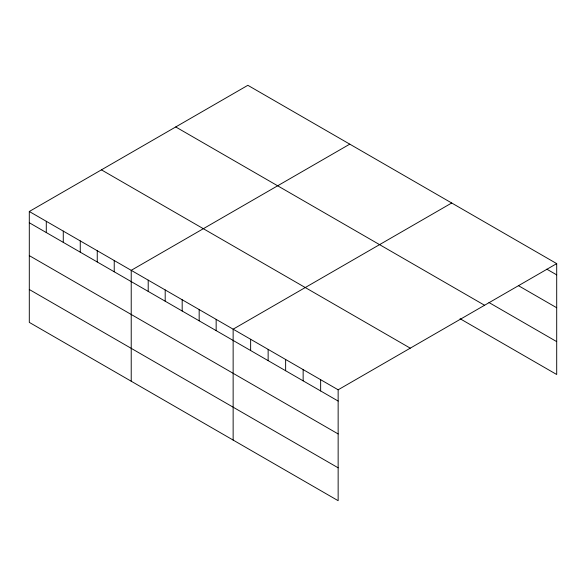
<?xml version="1.0" encoding="UTF-8"?>
<svg xmlns="http://www.w3.org/2000/svg" width="586" height="586" viewBox="0 0 586 586"><rect width="100%" height="100%" fill="white"/><g stroke="black" fill="none" stroke-linecap="round" stroke-linejoin="round"><path stroke-width="0.88" d="M29.3 211.495L338.144 389.8L338.144 500.693L29.3 322.381L29.3 211.495L247.856 85.307L556.7 263.619L556.7 374.505L460.061 318.718M349.776 144.149L131.22 270.336L131.22 381.222M451.696 202.998L233.14 329.178L233.14 440.064M338.144 389.8L556.7 263.619M546.811 269.164L556.7 274.878M518.654 285.792L556.7 307.753M488.98 302.53L556.7 341.631M175.734 126.95L484.578 305.262M101.422 169.852L410.266 348.165M29.3 222.753L338.144 401.058M29.3 255.628L338.144 433.94M29.3 289.499L338.144 467.811M320.645 379.699L320.645 390.957M303.145 369.59L303.145 380.849M285.638 359.489L285.638 370.748M268.139 349.388L268.139 360.646M250.64 339.279L250.64 350.538M216.153 319.37L216.153 330.629M199.167 309.562L199.167 320.82M182.18 299.754L182.18 311.012M165.193 289.945L165.193 301.204M148.207 280.145L148.207 291.396M114.233 260.528L114.233 271.787M97.247 250.72L97.247 261.979M80.26 240.912L80.26 252.17M63.273 231.104L63.273 242.362M46.287 221.296L46.287 232.554"/></g></svg>
